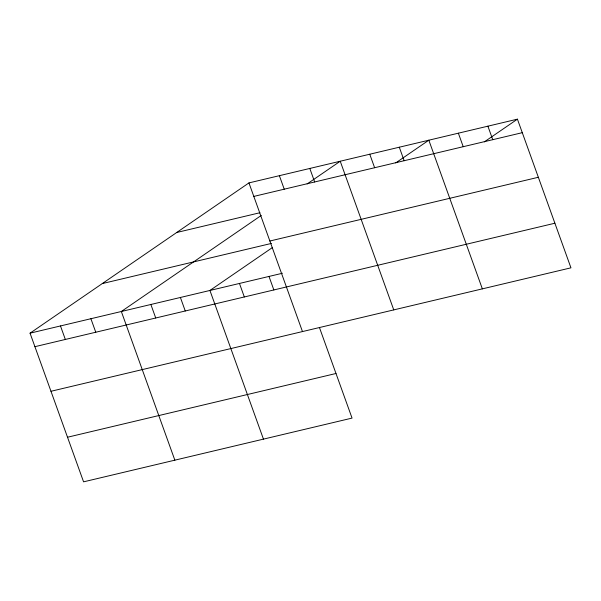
<?xml version="1.0" encoding="UTF-8"?>
<svg xmlns="http://www.w3.org/2000/svg" width="601" height="601" viewBox="0 0 601 601"><rect width="100%" height="100%" fill="white"/><g stroke="black" fill="none" stroke-linecap="round" stroke-linejoin="round"><path stroke-width="0.9" d="M319.447 327.537L352.051 418.093L83.577 481.837L30.05 333.172L248.949 182.907L517.423 119.163L570.95 267.828L50.972 391.281M261.3 215.421L121.334 311.498L174.853 460.163M307.126 183.959L340.234 161.233L393.76 309.898M272.381 247.589L209.929 290.463L263.456 439.128M395.721 162.924L428.829 140.198L482.355 288.863M484.316 141.889L517.423 119.163M253.817 196.414L522.292 132.671M176.717 232.497L259.94 212.731M269.872 241.016L538.346 177.272M102.29 283.582L271.427 243.42M30.05 333.172L282.417 273.252M34.911 346.679L554.888 223.226M67.515 437.235L335.989 373.491M487.892 126.172L492.76 139.68M458.36 133.189L463.221 146.697M399.297 147.207L404.157 160.715M369.765 154.224L374.626 167.732M309.808 168.46L314.669 181.968M279.375 175.68L284.243 189.187M248.949 182.907L302.476 331.572M268.993 276.437L273.853 289.945M239.461 283.447L244.322 296.954M180.398 297.472L185.258 310.98M150.866 304.482L155.727 317.989M90.901 318.718L95.769 332.225M60.476 325.945L65.344 339.452"/></g></svg>
